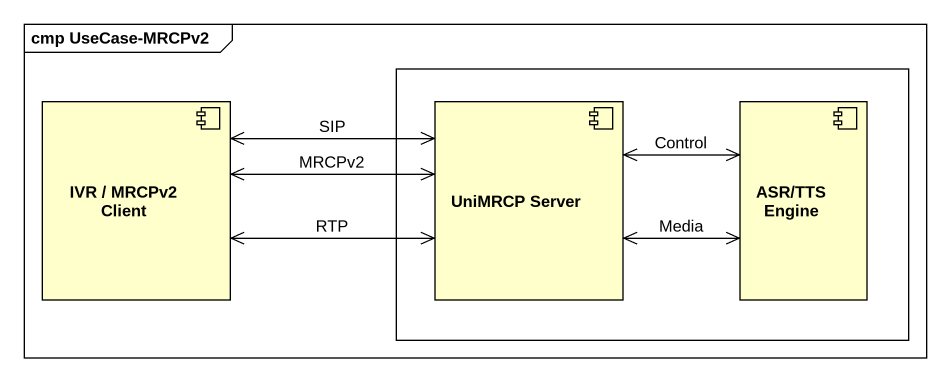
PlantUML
@startuml
mainframe cmp UseCase-MRCPv2
component "IVR / MRCPv2 Client" as IVR_MRCPv2_Client
rectangle " " as rectangle1 {
  component "UniMRCP Server" as UniMRCP_Server
  component "ASR/TTS Engine" as ASR_TTS_Engine
}
IVR_MRCPv2_Client <-right-> UniMRCP_Server : SIP
IVR_MRCPv2_Client <-right-> UniMRCP_Server : MRCPv2
IVR_MRCPv2_Client <-right-> UniMRCP_Server : RTP
UniMRCP_Server <-right-> ASR_TTS_Engine : Control
UniMRCP_Server <-right-> ASR_TTS_Engine : Media
@enduml
